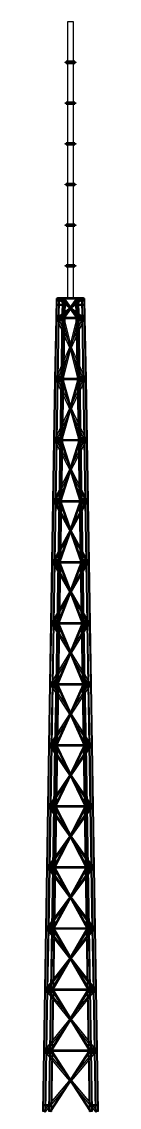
# Model space of a CAD drawing. Header units: millimetres. Extents: x -48000 to 1060615, y -2000 to 333000.
# Drawn here: x -2045 to 2045, y 252970 to 333000 of the extents above; entities that cross this region are included whole.
import ezdxf

# ---------------------------------------------------------------- set-up
doc = ezdxf.new("R2010")
doc.units = ezdxf.units.MM
doc.layers.add('D-STR-ANTN', color=7, linetype='Continuous', lineweight=25)

msp = doc.modelspace()

# ---------------------------------------------------------------- linework, layer by layer
at = {"layer": 'D-STR-ANTN'}
for points in [[(-225, 312600), (225, 312600), (225, 333000), (-225, 333000)], [(-225, 329970), (-380, 329970), (-380, 330030), (-225, 330030)], [(-225, 329970), (-380, 329970), (-380, 330030), (-225, 330030)], [(-380, 330022), (380, 330022), (380, 329978), (-380, 329978)], [(380, 329978), (-380, 329978), (-380, 330022), (380, 330022)], [(-310, 329920), (310, 329920), (310, 330080), (-310, 330080)], [(225, 330030), (380, 330030), (380, 329970), (225, 329970)], [(225, 330030), (380, 330030), (380, 329970), (225, 329970)], [(-225, 326970), (-380, 326970), (-380, 327030), (-225, 327030)], [(-225, 326970), (-380, 326970), (-380, 327030), (-225, 327030)], [(-380, 327022), (380, 327022), (380, 326978), (-380, 326978)], [(380, 326978), (-380, 326978), (-380, 327022), (380, 327022)], [(-310, 326920), (310, 326920), (310, 327080), (-310, 327080)], [(225, 327030), (380, 327030), (380, 326970), (225, 326970)], [(225, 327030), (380, 327030), (380, 326970), (225, 326970)], [(-225, 323970), (-380, 323970), (-380, 324030), (-225, 324030)], [(-225, 323970), (-380, 323970), (-380, 324030), (-225, 324030)], [(-380, 324022), (380, 324022), (380, 323978), (-380, 323978)], [(380, 323978), (-380, 323978), (-380, 324022), (380, 324022)], [(-310, 323920), (310, 323920), (310, 324080), (-310, 324080)], [(225, 324030), (380, 324030), (380, 323970), (225, 323970)], [(225, 324030), (380, 324030), (380, 323970), (225, 323970)], [(-225, 320970), (-380, 320970), (-380, 321030), (-225, 321030)], [(-225, 320970), (-380, 320970), (-380, 321030), (-225, 321030)], [(-380, 321022), (380, 321022), (380, 320978), (-380, 320978)], [(380, 320978), (-380, 320978), (-380, 321022), (380, 321022)], [(-310, 320920), (310, 320920), (310, 321080), (-310, 321080)], [(225, 321030), (380, 321030), (380, 320970), (225, 320970)], [(225, 321030), (380, 321030), (380, 320970), (225, 320970)], [(-225, 317970), (-380, 317970), (-380, 318030), (-225, 318030)], [(-225, 317970), (-380, 317970), (-380, 318030), (-225, 318030)], [(-380, 318022), (380, 318022), (380, 317978), (-380, 317978)], [(380, 317978), (-380, 317978), (-380, 318022), (380, 318022)], [(-310, 317920), (310, 317920), (310, 318080), (-310, 318080)], [(225, 318030), (380, 318030), (380, 317970), (225, 317970)], [(225, 318030), (380, 318030), (380, 317970), (225, 317970)], [(-225, 314970), (-380, 314970), (-380, 315030), (-225, 315030)], [(-225, 314970), (-380, 314970), (-380, 315030), (-225, 315030)], [(-380, 315022), (380, 315022), (380, 314978), (-380, 314978)], [(380, 314978), (-380, 314978), (-380, 315022), (380, 315022)], [(-310, 314920), (310, 314920), (310, 315080), (-310, 315080)], [(225, 315030), (380, 315030), (380, 314970), (225, 314970)], [(225, 315030), (380, 315030), (380, 314970), (225, 314970)], [(-1069.17, 311151.75), (-1044.99, 312601.75), (-835.01, 312598.25), (-859.2, 311148.25)], [(-1069.17, 311151.75), (-1044.99, 312601.75), (-835.01, 312598.25), (-859.2, 311148.25)], [(-1014.18, 311150.83), (-989.99, 312600.83), (-890.01, 312599.17), (-914.19, 311149.17)], [(-1014.18, 311150.83), (-989.99, 312600.83), (-890.01, 312599.17), (-914.19, 311149.17)], [(-994.48, 311189.78), (909.71, 312639.78), (970.29, 312560.22), (-933.9, 311110.22)], [(-994.48, 311189.78), (909.71, 312639.78), (970.29, 312560.22), (-933.9, 311110.22)], [(933.9, 311110.22), (-970.29, 312560.22), (-909.71, 312639.78), (994.48, 311189.78)], [(933.9, 311110.22), (-970.29, 312560.22), (-909.71, 312639.78), (994.48, 311189.78)], [(-508.01, 312072), (-948.01, 312072), (-948.01, 312168), (-508.01, 312168)], [(-508.01, 312072), (-948.01, 312072), (-948.01, 312168), (-508.01, 312168)], [(-502.67, 312392), (-942.67, 312392), (-942.67, 312488), (-502.67, 312488)], [(-502.67, 312392), (-942.67, 312392), (-942.67, 312488), (-502.67, 312488)], [(-940, 312660), (940, 312660), (940, 312540), (-940, 312540)], [(940, 312540), (-940, 312540), (-940, 312660), (940, 312660)], [(-619.17, 311151.58), (-594.99, 312601.58), (-405.01, 312598.42), (-429.2, 311148.42)], [(-619.17, 311151.58), (-594.99, 312601.58), (-405.01, 312598.42), (-429.2, 311148.42)], [(-564.18, 311150.67), (-539.99, 312600.67), (-460.01, 312599.33), (-484.19, 311149.33)], [(-564.18, 311150.67), (-539.99, 312600.67), (-460.01, 312599.33), (-484.19, 311149.33)], [(-556.86, 311173.08), (467.33, 312623.08), (532.67, 312576.92), (-491.52, 311126.92)], [(-556.86, 311173.08), (467.33, 312623.08), (532.67, 312576.92), (-491.52, 311126.92)], [(491.52, 311126.92), (-532.67, 312576.92), (-467.33, 312623.08), (556.86, 311173.08)], [(491.52, 311126.92), (-532.67, 312576.92), (-467.33, 312623.08), (556.86, 311173.08)], [(-500, 312650), (500, 312650), (500, 312550), (-500, 312550)], [(500, 312550), (-500, 312550), (-500, 312650), (500, 312650)], [(429.2, 311148.42), (405.01, 312598.42), (594.99, 312601.58), (619.17, 311151.58)], [(429.2, 311148.42), (405.01, 312598.42), (594.99, 312601.58), (619.17, 311151.58)], [(484.19, 311149.33), (460.01, 312599.33), (539.99, 312600.67), (564.18, 311150.67)], [(484.19, 311149.33), (460.01, 312599.33), (539.99, 312600.67), (564.18, 311150.67)], [(502.67, 312488), (942.67, 312488), (942.67, 312392), (502.67, 312392)], [(502.67, 312488), (942.67, 312488), (942.67, 312392), (502.67, 312392)], [(508.01, 312168), (948.01, 312168), (948.01, 312072), (508.01, 312072)], [(508.01, 312168), (948.01, 312168), (948.01, 312072), (508.01, 312072)], [(859.2, 311148.25), (835.01, 312598.25), (1044.99, 312601.75), (1069.17, 311151.75)], [(859.2, 311148.25), (835.01, 312598.25), (1044.99, 312601.75), (1069.17, 311151.75)], [(914.19, 311149.17), (890.01, 312599.17), (989.99, 312600.83), (1014.18, 311150.83)], [(914.19, 311149.17), (890.01, 312599.17), (989.99, 312600.83), (1014.18, 311150.83)], [(-521.52, 311262), (-961.52, 311262), (-961.52, 311358), (-521.52, 311358)], [(-521.52, 311262), (-961.52, 311262), (-961.52, 311358), (-521.52, 311358)], [(521.52, 311358), (961.52, 311358), (961.52, 311262), (521.52, 311262)], [(521.52, 311358), (961.52, 311358), (961.52, 311262), (521.52, 311262)], [(-1144.23, 306651.75), (-1069.17, 311151.75), (-859.2, 311148.25), (-934.26, 306648.25)], [(-1144.23, 306651.75), (-1069.17, 311151.75), (-859.2, 311148.25), (-934.26, 306648.25)], [(-1089.24, 306650.83), (-1014.18, 311150.83), (-914.19, 311149.17), (-989.26, 306649.17)], [(-1089.24, 306650.83), (-1014.18, 311150.83), (-914.19, 311149.17), (-989.26, 306649.17)], [(-1084.93, 306670.34), (918.51, 311170.34), (1009.86, 311129.66), (-993.57, 306629.66)], [(-1084.93, 306670.34), (918.51, 311170.34), (1009.86, 311129.66), (-993.57, 306629.66)], [(993.57, 306629.66), (-1009.86, 311129.66), (-918.51, 311170.34), (1084.93, 306670.34)], [(993.57, 306629.66), (-1009.86, 311129.66), (-918.51, 311170.34), (1084.93, 306670.34)], [(-526.86, 310942), (-966.86, 310942), (-966.86, 311038), (-526.86, 311038)], [(-526.86, 310942), (-966.86, 310942), (-966.86, 311038), (-526.86, 311038)], [(-964.19, 311210), (964.19, 311210), (964.19, 311090), (-964.19, 311090)], [(964.19, 311090), (-964.19, 311090), (-964.19, 311210), (964.19, 311210)], [(-694.24, 306651.58), (-619.17, 311151.58), (-429.2, 311148.42), (-504.26, 306648.42)], [(-694.24, 306651.58), (-619.17, 311151.58), (-429.2, 311148.42), (-504.26, 306648.42)], [(-639.24, 306650.67), (-564.18, 311150.67), (-484.19, 311149.33), (-559.25, 306649.33)], [(-639.24, 306650.67), (-564.18, 311150.67), (-484.19, 311149.33), (-559.25, 306649.33)], [(-638.06, 306659.69), (485.38, 311159.69), (563, 311140.31), (-560.44, 306640.31)], [(-638.06, 306659.69), (485.38, 311159.69), (563, 311140.31), (-560.44, 306640.31)], [(560.44, 306640.31), (-563, 311140.31), (-485.38, 311159.69), (638.06, 306659.69)], [(560.44, 306640.31), (-563, 311140.31), (-485.38, 311159.69), (638.06, 306659.69)], [(-524.19, 311200), (524.19, 311200), (524.19, 311100), (-524.19, 311100)], [(524.19, 311100), (-524.19, 311100), (-524.19, 311200), (524.19, 311200)], [(504.26, 306648.42), (429.2, 311148.42), (619.17, 311151.58), (694.24, 306651.58)], [(504.26, 306648.42), (429.2, 311148.42), (619.17, 311151.58), (694.24, 306651.58)], [(559.25, 306649.33), (484.19, 311149.33), (564.18, 311150.67), (639.24, 306650.67)], [(559.25, 306649.33), (484.19, 311149.33), (564.18, 311150.67), (639.24, 306650.67)], [(526.86, 311038), (966.86, 311038), (966.86, 310942), (526.86, 310942)], [(526.86, 311038), (966.86, 311038), (966.86, 310942), (526.86, 310942)], [(934.26, 306648.25), (859.2, 311148.25), (1069.17, 311151.75), (1144.23, 306651.75)], [(934.26, 306648.25), (859.2, 311148.25), (1069.17, 311151.75), (1144.23, 306651.75)], [(989.26, 306649.17), (914.19, 311149.17), (1014.18, 311150.83), (1089.24, 306650.83)], [(989.26, 306649.17), (914.19, 311149.17), (1014.18, 311150.83), (1089.24, 306650.83)], [(-1219.3, 302151.75), (-1144.23, 306651.75), (-934.26, 306648.25), (-1009.33, 302148.25)], [(-1219.3, 302151.75), (-1144.23, 306651.75), (-934.26, 306648.25), (-1009.33, 302148.25)], [(-1164.3, 302150.83), (-1089.24, 306650.83), (-989.26, 306649.17), (-1064.32, 302149.17)], [(-1164.3, 302150.83), (-1089.24, 306650.83), (-989.26, 306649.17), (-1064.32, 302149.17)], [(-1159.41, 302171.58), (994.15, 306671.58), (1084.35, 306628.42), (-1069.21, 302128.42)], [(-1159.41, 302171.58), (994.15, 306671.58), (1084.35, 306628.42), (-1069.21, 302128.42)], [(1069.21, 302128.42), (-1084.35, 306628.42), (-994.15, 306671.58), (1159.41, 302171.58)], [(1069.21, 302128.42), (-1084.35, 306628.42), (-994.15, 306671.58), (1159.41, 302171.58)], [(-601.92, 306442), (-1041.92, 306442), (-1041.92, 306538), (-601.92, 306538)], [(-601.92, 306442), (-1041.92, 306442), (-1041.92, 306538), (-601.92, 306538)], [(-1039.25, 306710), (1039.25, 306710), (1039.25, 306590), (-1039.25, 306590)], [(1039.25, 306590), (-1039.25, 306590), (-1039.25, 306710), (1039.25, 306710)], [(-596.58, 306762), (-1036.58, 306762), (-1036.58, 306858), (-596.58, 306858)], [(-596.58, 306762), (-1036.58, 306762), (-1036.58, 306858), (-596.58, 306858)], [(-769.3, 302151.58), (-694.24, 306651.58), (-504.26, 306648.42), (-579.33, 302148.42)], [(-769.3, 302151.58), (-694.24, 306651.58), (-504.26, 306648.42), (-579.33, 302148.42)], [(-714.31, 302150.67), (-639.24, 306650.67), (-559.25, 306649.33), (-634.32, 302149.33)], [(-714.31, 302150.67), (-639.24, 306650.67), (-559.25, 306649.33), (-634.32, 302149.33)], [(-712.8, 302160.89), (560.76, 306660.89), (637.74, 306639.11), (-635.82, 302139.11)], [(-712.8, 302160.89), (560.76, 306660.89), (637.74, 306639.11), (-635.82, 302139.11)], [(635.82, 302139.11), (-637.74, 306639.11), (-560.76, 306660.89), (712.8, 302160.89)], [(635.82, 302139.11), (-637.74, 306639.11), (-560.76, 306660.89), (712.8, 302160.89)], [(-599.25, 306700), (599.25, 306700), (599.25, 306600), (-599.25, 306600)], [(599.25, 306600), (-599.25, 306600), (-599.25, 306700), (599.25, 306700)], [(579.33, 302148.42), (504.26, 306648.42), (694.24, 306651.58), (769.3, 302151.58)], [(579.33, 302148.42), (504.26, 306648.42), (694.24, 306651.58), (769.3, 302151.58)], [(634.32, 302149.33), (559.25, 306649.33), (639.24, 306650.67), (714.31, 302150.67)], [(634.32, 302149.33), (559.25, 306649.33), (639.24, 306650.67), (714.31, 302150.67)], [(596.58, 306858), (1036.58, 306858), (1036.58, 306762), (596.58, 306762)], [(596.58, 306858), (1036.58, 306858), (1036.58, 306762), (596.58, 306762)], [(601.92, 306538), (1041.92, 306538), (1041.92, 306442), (601.92, 306442)], [(601.92, 306538), (1041.92, 306538), (1041.92, 306442), (601.92, 306442)], [(1009.33, 302148.25), (934.26, 306648.25), (1144.23, 306651.75), (1219.3, 302151.75)], [(1009.33, 302148.25), (934.26, 306648.25), (1144.23, 306651.75), (1219.3, 302151.75)], [(1064.32, 302149.17), (989.26, 306649.17), (1089.24, 306650.83), (1164.3, 302150.83)], [(1064.32, 302149.17), (989.26, 306649.17), (1089.24, 306650.83), (1164.3, 302150.83)], [(-1294.36, 297651.75), (-1219.3, 302151.75), (-1009.33, 302148.25), (-1084.39, 297648.25)], [(-1294.36, 297651.75), (-1219.3, 302151.75), (-1009.33, 302148.25), (-1084.39, 297648.25)], [(-1239.37, 297650.83), (-1164.3, 302150.83), (-1064.32, 302149.17), (-1139.38, 297649.17)], [(-1239.37, 297650.83), (-1164.3, 302150.83), (-1064.32, 302149.17), (-1139.38, 297649.17)], [(-1233.88, 297672.78), (1069.8, 302172.78), (1158.82, 302127.22), (-1144.87, 297627.22)], [(-1233.88, 297672.78), (1069.8, 302172.78), (1158.82, 302127.22), (-1144.87, 297627.22)], [(1144.87, 297627.22), (-1158.82, 302127.22), (-1069.8, 302172.78), (1233.88, 297672.78)], [(1144.87, 297627.22), (-1158.82, 302127.22), (-1069.8, 302172.78), (1233.88, 297672.78)], [(-676.98, 301942), (-1116.98, 301942), (-1116.98, 302038), (-676.98, 302038)], [(-676.98, 301942), (-1116.98, 301942), (-1116.98, 302038), (-676.98, 302038)], [(-1114.31, 302210), (1114.31, 302210), (1114.31, 302090), (-1114.31, 302090)], [(1114.31, 302090), (-1114.31, 302090), (-1114.31, 302210), (1114.31, 302210)], [(-671.64, 302262), (-1111.64, 302262), (-1111.64, 302358), (-671.64, 302358)], [(-671.64, 302262), (-1111.64, 302262), (-1111.64, 302358), (-671.64, 302358)], [(-844.36, 297651.58), (-769.3, 302151.58), (-579.33, 302148.42), (-654.39, 297648.42)], [(-844.36, 297651.58), (-769.3, 302151.58), (-579.33, 302148.42), (-654.39, 297648.42)], [(-789.37, 297650.67), (-714.31, 302150.67), (-634.32, 302149.33), (-709.38, 297649.33)], [(-789.37, 297650.67), (-714.31, 302150.67), (-634.32, 302149.33), (-709.38, 297649.33)], [(-787.51, 297662.07), (636.18, 302162.07), (712.45, 302137.93), (-711.24, 297637.93)], [(-787.51, 297662.07), (636.18, 302162.07), (712.45, 302137.93), (-711.24, 297637.93)], [(711.24, 297637.93), (-712.45, 302137.93), (-636.18, 302162.07), (787.51, 297662.07)], [(711.24, 297637.93), (-712.45, 302137.93), (-636.18, 302162.07), (787.51, 297662.07)], [(-674.31, 302200), (674.31, 302200), (674.31, 302100), (-674.31, 302100)], [(674.31, 302100), (-674.31, 302100), (-674.31, 302200), (674.31, 302200)], [(654.39, 297648.42), (579.33, 302148.42), (769.3, 302151.58), (844.36, 297651.58)], [(654.39, 297648.42), (579.33, 302148.42), (769.3, 302151.58), (844.36, 297651.58)], [(709.38, 297649.33), (634.32, 302149.33), (714.31, 302150.67), (789.37, 297650.67)], [(709.38, 297649.33), (634.32, 302149.33), (714.31, 302150.67), (789.37, 297650.67)], [(671.64, 302358), (1111.64, 302358), (1111.64, 302262), (671.64, 302262)], [(671.64, 302358), (1111.64, 302358), (1111.64, 302262), (671.64, 302262)], [(676.98, 302038), (1116.98, 302038), (1116.98, 301942), (676.98, 301942)], [(676.98, 302038), (1116.98, 302038), (1116.98, 301942), (676.98, 301942)], [(1084.39, 297648.25), (1009.33, 302148.25), (1219.3, 302151.75), (1294.36, 297651.75)], [(1084.39, 297648.25), (1009.33, 302148.25), (1219.3, 302151.75), (1294.36, 297651.75)], [(1139.38, 297649.17), (1064.32, 302149.17), (1164.3, 302150.83), (1239.37, 297650.83)], [(1139.38, 297649.17), (1064.32, 302149.17), (1164.3, 302150.83), (1239.37, 297650.83)], [(-746.71, 297762), (-1186.71, 297762), (-1186.71, 297858), (-746.71, 297858)], [(-746.71, 297762), (-1186.71, 297762), (-1186.71, 297858), (-746.71, 297858)], [(746.71, 297858), (1186.71, 297858), (1186.71, 297762), (746.71, 297762)], [(746.71, 297858), (1186.71, 297858), (1186.71, 297762), (746.71, 297762)], [(-1369.42, 293151.75), (-1294.36, 297651.75), (-1084.39, 297648.25), (-1159.45, 293148.25)], [(-1369.42, 293151.75), (-1294.36, 297651.75), (-1084.39, 297648.25), (-1159.45, 293148.25)], [(-1314.43, 293150.83), (-1239.37, 297650.83), (-1139.38, 297649.17), (-1214.44, 293149.17)], [(-1314.43, 293150.83), (-1239.37, 297650.83), (-1139.38, 297649.17), (-1214.44, 293149.17)], [(-1308.33, 293173.94), (1145.48, 297673.94), (1233.27, 297626.06), (-1220.54, 293126.06)], [(-1308.33, 293173.94), (1145.48, 297673.94), (1233.27, 297626.06), (-1220.54, 293126.06)], [(1220.54, 293126.06), (-1233.27, 297626.06), (-1145.48, 297673.94), (1308.33, 293173.94)], [(1220.54, 293126.06), (-1233.27, 297626.06), (-1145.48, 297673.94), (1308.33, 293173.94)], [(-752.04, 297442), (-1192.04, 297442), (-1192.04, 297538), (-752.04, 297538)], [(-752.04, 297442), (-1192.04, 297442), (-1192.04, 297538), (-752.04, 297538)], [(-1189.37, 297710), (1189.37, 297710), (1189.37, 297590), (-1189.37, 297590)], [(1189.37, 297590), (-1189.37, 297590), (-1189.37, 297710), (1189.37, 297710)], [(-919.42, 293151.58), (-844.36, 297651.58), (-654.39, 297648.42), (-729.45, 293148.42)], [(-919.42, 293151.58), (-844.36, 297651.58), (-654.39, 297648.42), (-729.45, 293148.42)], [(-864.43, 293150.67), (-789.37, 297650.67), (-709.38, 297649.33), (-784.44, 293149.33)], [(-864.43, 293150.67), (-789.37, 297650.67), (-709.38, 297649.33), (-784.44, 293149.33)], [(-862.19, 293163.21), (711.62, 297663.21), (787.13, 297636.79), (-786.68, 293136.79)], [(-862.19, 293163.21), (711.62, 297663.21), (787.13, 297636.79), (-786.68, 293136.79)], [(786.68, 293136.79), (-787.13, 297636.79), (-711.62, 297663.21), (862.19, 293163.21)], [(786.68, 293136.79), (-787.13, 297636.79), (-711.62, 297663.21), (862.19, 293163.21)], [(-749.37, 297700), (749.37, 297700), (749.37, 297600), (-749.37, 297600)], [(749.37, 297600), (-749.37, 297600), (-749.37, 297700), (749.37, 297700)], [(729.45, 293148.42), (654.39, 297648.42), (844.36, 297651.58), (919.42, 293151.58)], [(729.45, 293148.42), (654.39, 297648.42), (844.36, 297651.58), (919.42, 293151.58)], [(784.44, 293149.33), (709.38, 297649.33), (789.37, 297650.67), (864.43, 293150.67)], [(784.44, 293149.33), (709.38, 297649.33), (789.37, 297650.67), (864.43, 293150.67)], [(752.04, 297538), (1192.04, 297538), (1192.04, 297442), (752.04, 297442)], [(752.04, 297538), (1192.04, 297538), (1192.04, 297442), (752.04, 297442)], [(1159.45, 293148.25), (1084.39, 297648.25), (1294.36, 297651.75), (1369.42, 293151.75)], [(1159.45, 293148.25), (1084.39, 297648.25), (1294.36, 297651.75), (1369.42, 293151.75)], [(1214.44, 293149.17), (1139.38, 297649.17), (1239.37, 297650.83), (1314.43, 293150.83)], [(1214.44, 293149.17), (1139.38, 297649.17), (1239.37, 297650.83), (1314.43, 293150.83)], [(-1444.48, 288651.75), (-1369.42, 293151.75), (-1159.45, 293148.25), (-1234.51, 288648.25)], [(-1444.48, 288651.75), (-1369.42, 293151.75), (-1159.45, 293148.25), (-1234.51, 288648.25)], [(-1389.49, 288650.83), (-1314.43, 293150.83), (-1214.44, 293149.17), (-1289.51, 288649.17)], [(-1389.49, 288650.83), (-1314.43, 293150.83), (-1214.44, 293149.17), (-1289.51, 288649.17)], [(-1382.78, 288675.04), (1221.16, 293175.04), (1307.71, 293124.96), (-1296.22, 288624.96)], [(-1382.78, 288675.04), (1221.16, 293175.04), (1307.71, 293124.96), (-1296.22, 288624.96)], [(1296.22, 288624.96), (-1307.71, 293124.96), (-1221.16, 293175.04), (1382.78, 288675.04)], [(1296.22, 288624.96), (-1307.71, 293124.96), (-1221.16, 293175.04), (1382.78, 288675.04)], [(-827.11, 292942), (-1267.11, 292942), (-1267.11, 293038), (-827.11, 293038)], [(-827.11, 292942), (-1267.11, 292942), (-1267.11, 293038), (-827.11, 293038)], [(-1264.44, 293210), (1264.44, 293210), (1264.44, 293090), (-1264.44, 293090)], [(1264.44, 293090), (-1264.44, 293090), (-1264.44, 293210), (1264.44, 293210)], [(-821.77, 293262), (-1261.77, 293262), (-1261.77, 293358), (-821.77, 293358)], [(-821.77, 293262), (-1261.77, 293262), (-1261.77, 293358), (-821.77, 293358)], [(-994.49, 288651.58), (-919.42, 293151.58), (-729.45, 293148.42), (-804.51, 288648.42)], [(-994.49, 288651.58), (-919.42, 293151.58), (-729.45, 293148.42), (-804.51, 288648.42)], [(-939.49, 288650.67), (-864.43, 293150.67), (-784.44, 293149.33), (-859.51, 288649.33)], [(-939.49, 288650.67), (-864.43, 293150.67), (-784.44, 293149.33), (-859.51, 288649.33)], [(-936.85, 288664.31), (787.08, 293164.31), (861.79, 293135.69), (-862.15, 288635.69)], [(-936.85, 288664.31), (787.08, 293164.31), (861.79, 293135.69), (-862.15, 288635.69)], [(862.15, 288635.69), (-861.79, 293135.69), (-787.08, 293164.31), (936.85, 288664.31)], [(862.15, 288635.69), (-861.79, 293135.69), (-787.08, 293164.31), (936.85, 288664.31)], [(-824.44, 293200), (824.44, 293200), (824.44, 293100), (-824.44, 293100)], [(824.44, 293100), (-824.44, 293100), (-824.44, 293200), (824.44, 293200)], [(804.51, 288648.42), (729.45, 293148.42), (919.42, 293151.58), (994.49, 288651.58)], [(804.51, 288648.42), (729.45, 293148.42), (919.42, 293151.58), (994.49, 288651.58)], [(859.51, 288649.33), (784.44, 293149.33), (864.43, 293150.67), (939.49, 288650.67)], [(859.51, 288649.33), (784.44, 293149.33), (864.43, 293150.67), (939.49, 288650.67)], [(821.77, 293358), (1261.77, 293358), (1261.77, 293262), (821.77, 293262)], [(821.77, 293358), (1261.77, 293358), (1261.77, 293262), (821.77, 293262)], [(827.11, 293038), (1267.11, 293038), (1267.11, 292942), (827.11, 292942)], [(827.11, 293038), (1267.11, 293038), (1267.11, 292942), (827.11, 292942)], [(1234.51, 288648.25), (1159.45, 293148.25), (1369.42, 293151.75), (1444.48, 288651.75)], [(1234.51, 288648.25), (1159.45, 293148.25), (1369.42, 293151.75), (1444.48, 288651.75)], [(1289.51, 288649.17), (1214.44, 293149.17), (1314.43, 293150.83), (1389.49, 288650.83)], [(1289.51, 288649.17), (1214.44, 293149.17), (1314.43, 293150.83), (1389.49, 288650.83)], [(-1519.55, 284151.75), (-1444.48, 288651.75), (-1234.51, 288648.25), (-1309.58, 284148.25)], [(-1519.55, 284151.75), (-1444.48, 288651.75), (-1234.51, 288648.25), (-1309.58, 284148.25)], [(-1464.56, 284150.83), (-1389.49, 288650.83), (-1289.51, 288649.17), (-1364.57, 284149.17)], [(-1464.56, 284150.83), (-1389.49, 288650.83), (-1289.51, 288649.17), (-1364.57, 284149.17)], [(-1457.21, 284176.1), (1296.85, 288676.1), (1382.15, 288623.9), (-1371.92, 284123.9)], [(-1457.21, 284176.1), (1296.85, 288676.1), (1382.15, 288623.9), (-1371.92, 284123.9)], [(1371.92, 284123.9), (-1382.15, 288623.9), (-1296.85, 288676.1), (1457.21, 284176.1)], [(1371.92, 284123.9), (-1382.15, 288623.9), (-1296.85, 288676.1), (1457.21, 284176.1)], [(-902.17, 288442), (-1342.17, 288442), (-1342.17, 288538), (-902.17, 288538)], [(-902.17, 288442), (-1342.17, 288442), (-1342.17, 288538), (-902.17, 288538)], [(-1339.5, 288710), (1339.5, 288710), (1339.5, 288590), (-1339.5, 288590)], [(1339.5, 288590), (-1339.5, 288590), (-1339.5, 288710), (1339.5, 288710)], [(-896.83, 288762), (-1336.83, 288762), (-1336.83, 288858), (-896.83, 288858)], [(-896.83, 288762), (-1336.83, 288762), (-1336.83, 288858), (-896.83, 288858)], [(-1069.55, 284151.58), (-994.49, 288651.58), (-804.51, 288648.42), (-879.58, 284148.42)], [(-1069.55, 284151.58), (-994.49, 288651.58), (-804.51, 288648.42), (-879.58, 284148.42)], [(-1014.56, 284150.67), (-939.49, 288650.67), (-859.51, 288649.33), (-934.57, 284149.33)], [(-1014.56, 284150.67), (-939.49, 288650.67), (-859.51, 288649.33), (-934.57, 284149.33)], [(-1011.49, 284165.38), (862.57, 288665.38), (936.43, 288634.62), (-937.64, 284134.62)], [(-1011.49, 284165.38), (862.57, 288665.38), (936.43, 288634.62), (-937.64, 284134.62)], [(937.64, 284134.62), (-936.43, 288634.62), (-862.57, 288665.38), (1011.49, 284165.38)], [(937.64, 284134.62), (-936.43, 288634.62), (-862.57, 288665.38), (1011.49, 284165.38)], [(-899.5, 288700), (899.5, 288700), (899.5, 288600), (-899.5, 288600)], [(899.5, 288600), (-899.5, 288600), (-899.5, 288700), (899.5, 288700)], [(879.58, 284148.42), (804.51, 288648.42), (994.49, 288651.58), (1069.55, 284151.58)], [(879.58, 284148.42), (804.51, 288648.42), (994.49, 288651.58), (1069.55, 284151.58)], [(934.57, 284149.33), (859.51, 288649.33), (939.49, 288650.67), (1014.56, 284150.67)], [(934.57, 284149.33), (859.51, 288649.33), (939.49, 288650.67), (1014.56, 284150.67)], [(896.83, 288858), (1336.83, 288858), (1336.83, 288762), (896.83, 288762)], [(896.83, 288858), (1336.83, 288858), (1336.83, 288762), (896.83, 288762)], [(902.17, 288538), (1342.17, 288538), (1342.17, 288442), (902.17, 288442)], [(902.17, 288538), (1342.17, 288538), (1342.17, 288442), (902.17, 288442)], [(1309.58, 284148.25), (1234.51, 288648.25), (1444.48, 288651.75), (1519.55, 284151.75)], [(1309.58, 284148.25), (1234.51, 288648.25), (1444.48, 288651.75), (1519.55, 284151.75)], [(1364.57, 284149.17), (1289.51, 288649.17), (1389.49, 288650.83), (1464.56, 284150.83)], [(1364.57, 284149.17), (1289.51, 288649.17), (1389.49, 288650.83), (1464.56, 284150.83)], [(-1594.61, 279651.75), (-1519.55, 284151.75), (-1309.58, 284148.25), (-1384.64, 279648.25)], [(-1594.61, 279651.75), (-1519.55, 284151.75), (-1309.58, 284148.25), (-1384.64, 279648.25)], [(-1539.62, 279650.83), (-1464.56, 284150.83), (-1364.57, 284149.17), (-1439.63, 279649.17)], [(-1539.62, 279650.83), (-1464.56, 284150.83), (-1364.57, 284149.17), (-1439.63, 279649.17)], [(-1531.64, 279677.11), (1372.55, 284177.11), (1456.57, 284122.89), (-1447.61, 279622.89)], [(-1531.64, 279677.11), (1372.55, 284177.11), (1456.57, 284122.89), (-1447.61, 279622.89)], [(1447.61, 279622.89), (-1456.57, 284122.89), (-1372.55, 284177.11), (1531.64, 279677.11)], [(1447.61, 279622.89), (-1456.57, 284122.89), (-1372.55, 284177.11), (1531.64, 279677.11)], [(-1414.56, 284210), (1414.56, 284210), (1414.56, 284090), (-1414.56, 284090)], [(1414.56, 284090), (-1414.56, 284090), (-1414.56, 284210), (1414.56, 284210)], [(-971.89, 284262), (-1411.89, 284262), (-1411.89, 284358), (-971.89, 284358)], [(-971.89, 284262), (-1411.89, 284262), (-1411.89, 284358), (-971.89, 284358)], [(-1144.61, 279651.58), (-1069.55, 284151.58), (-879.58, 284148.42), (-954.64, 279648.42)], [(-1144.61, 279651.58), (-1069.55, 284151.58), (-879.58, 284148.42), (-954.64, 279648.42)], [(-1089.62, 279650.67), (-1014.56, 284150.67), (-934.57, 284149.33), (-1009.63, 279649.33)], [(-1089.62, 279650.67), (-1014.56, 284150.67), (-934.57, 284149.33), (-1009.63, 279649.33)], [(-1086.1, 279666.41), (938.08, 284166.41), (1011.04, 284133.59), (-1013.15, 279633.59)], [(-1086.1, 279666.41), (938.08, 284166.41), (1011.04, 284133.59), (-1013.15, 279633.59)], [(1013.15, 279633.59), (-1011.04, 284133.59), (-938.08, 284166.41), (1086.1, 279666.41)], [(1013.15, 279633.59), (-1011.04, 284133.59), (-938.08, 284166.41), (1086.1, 279666.41)], [(-974.56, 284200), (974.56, 284200), (974.56, 284100), (-974.56, 284100)], [(974.56, 284100), (-974.56, 284100), (-974.56, 284200), (974.56, 284200)], [(954.64, 279648.42), (879.58, 284148.42), (1069.55, 284151.58), (1144.61, 279651.58)], [(954.64, 279648.42), (879.58, 284148.42), (1069.55, 284151.58), (1144.61, 279651.58)], [(1009.63, 279649.33), (934.57, 284149.33), (1014.56, 284150.67), (1089.62, 279650.67)], [(1009.63, 279649.33), (934.57, 284149.33), (1014.56, 284150.67), (1089.62, 279650.67)], [(971.89, 284358), (1411.89, 284358), (1411.89, 284262), (971.89, 284262)], [(971.89, 284358), (1411.89, 284358), (1411.89, 284262), (971.89, 284262)], [(1384.64, 279648.25), (1309.58, 284148.25), (1519.55, 284151.75), (1594.61, 279651.75)], [(1384.64, 279648.25), (1309.58, 284148.25), (1519.55, 284151.75), (1594.61, 279651.75)], [(1439.63, 279649.17), (1364.57, 284149.17), (1464.56, 284150.83), (1539.62, 279650.83)], [(1439.63, 279649.17), (1364.57, 284149.17), (1464.56, 284150.83), (1539.62, 279650.83)], [(-977.23, 283942), (-1417.23, 283942), (-1417.23, 284038), (-977.23, 284038)], [(-977.23, 283942), (-1417.23, 283942), (-1417.23, 284038), (-977.23, 284038)], [(977.23, 284038), (1417.23, 284038), (1417.23, 283942), (977.23, 283942)], [(977.23, 284038), (1417.23, 284038), (1417.23, 283942), (977.23, 283942)], [(-1669.67, 275151.75), (-1594.61, 279651.75), (-1384.64, 279648.25), (-1459.7, 275148.25)], [(-1669.67, 275151.75), (-1594.61, 279651.75), (-1384.64, 279648.25), (-1459.7, 275148.25)], [(-1614.68, 275150.83), (-1539.62, 279650.83), (-1439.63, 279649.17), (-1514.69, 275149.17)], [(-1614.68, 275150.83), (-1539.62, 279650.83), (-1439.63, 279649.17), (-1514.69, 275149.17)], [(-1606.06, 275178.08), (1448.25, 279678.08), (1531, 279621.92), (-1523.32, 275121.92)], [(-1606.06, 275178.08), (1448.25, 279678.08), (1531, 279621.92), (-1523.32, 275121.92)], [(1523.32, 275121.92), (-1531, 279621.92), (-1448.25, 279678.08), (1606.06, 275178.08)], [(1523.32, 275121.92), (-1531, 279621.92), (-1448.25, 279678.08), (1606.06, 275178.08)], [(-1052.29, 279442), (-1492.29, 279442), (-1492.29, 279538), (-1052.29, 279538)], [(-1052.29, 279442), (-1492.29, 279442), (-1492.29, 279538), (-1052.29, 279538)], [(-1489.62, 279710), (1489.62, 279710), (1489.62, 279590), (-1489.62, 279590)], [(1489.62, 279590), (-1489.62, 279590), (-1489.62, 279710), (1489.62, 279710)], [(-1046.96, 279762), (-1486.96, 279762), (-1486.96, 279858), (-1046.96, 279858)], [(-1046.96, 279762), (-1486.96, 279762), (-1486.96, 279858), (-1046.96, 279858)], [(-1219.67, 275151.58), (-1144.61, 279651.58), (-954.64, 279648.42), (-1029.7, 275148.42)], [(-1219.67, 275151.58), (-1144.61, 279651.58), (-954.64, 279648.42), (-1029.7, 275148.42)], [(-1164.68, 275150.67), (-1089.62, 279650.67), (-1009.63, 279649.33), (-1084.69, 275149.33)], [(-1164.68, 275150.67), (-1089.62, 279650.67), (-1009.63, 279649.33), (-1084.69, 275149.33)], [(-1160.7, 275167.4), (1013.61, 279667.4), (1085.64, 279632.6), (-1088.67, 275132.6)], [(-1160.7, 275167.4), (1013.61, 279667.4), (1085.64, 279632.6), (-1088.67, 275132.6)], [(1088.67, 275132.6), (-1085.64, 279632.6), (-1013.61, 279667.4), (1160.7, 275167.4)], [(1088.67, 275132.6), (-1085.64, 279632.6), (-1013.61, 279667.4), (1160.7, 275167.4)], [(-1049.62, 279700), (1049.62, 279700), (1049.62, 279600), (-1049.62, 279600)], [(1049.62, 279600), (-1049.62, 279600), (-1049.62, 279700), (1049.62, 279700)], [(1029.7, 275148.42), (954.64, 279648.42), (1144.61, 279651.58), (1219.67, 275151.58)], [(1029.7, 275148.42), (954.64, 279648.42), (1144.61, 279651.58), (1219.67, 275151.58)], [(1084.69, 275149.33), (1009.63, 279649.33), (1089.62, 279650.67), (1164.68, 275150.67)], [(1084.69, 275149.33), (1009.63, 279649.33), (1089.62, 279650.67), (1164.68, 275150.67)], [(1046.96, 279858), (1486.96, 279858), (1486.96, 279762), (1046.96, 279762)], [(1046.96, 279858), (1486.96, 279858), (1486.96, 279762), (1046.96, 279762)], [(1052.29, 279538), (1492.29, 279538), (1492.29, 279442), (1052.29, 279442)], [(1052.29, 279538), (1492.29, 279538), (1492.29, 279442), (1052.29, 279442)], [(1459.7, 275148.25), (1384.64, 279648.25), (1594.61, 279651.75), (1669.67, 275151.75)], [(1459.7, 275148.25), (1384.64, 279648.25), (1594.61, 279651.75), (1669.67, 275151.75)], [(1514.69, 275149.17), (1439.63, 279649.17), (1539.62, 279650.83), (1614.68, 275150.83)], [(1514.69, 275149.17), (1439.63, 279649.17), (1539.62, 279650.83), (1614.68, 275150.83)], [(-1122.02, 275262), (-1562.02, 275262), (-1562.02, 275358), (-1122.02, 275358)], [(-1122.02, 275262), (-1562.02, 275262), (-1562.02, 275358), (-1122.02, 275358)], [(1122.02, 275358), (1562.02, 275358), (1562.02, 275262), (1122.02, 275262)], [(1122.02, 275358), (1562.02, 275358), (1562.02, 275262), (1122.02, 275262)], [(-1744.74, 270651.75), (-1669.67, 275151.75), (-1459.7, 275148.25), (-1534.76, 270648.25)], [(-1744.74, 270651.75), (-1669.67, 275151.75), (-1459.7, 275148.25), (-1534.76, 270648.25)], [(-1689.74, 270650.83), (-1614.68, 275150.83), (-1514.69, 275149.17), (-1589.76, 270649.17)], [(-1689.74, 270650.83), (-1614.68, 275150.83), (-1514.69, 275149.17), (-1589.76, 270649.17)], [(-1680.48, 270679), (1523.96, 275179), (1605.42, 275121), (-1599.02, 270621)], [(-1680.48, 270679), (1523.96, 275179), (1605.42, 275121), (-1599.02, 270621)], [(1599.02, 270621), (-1605.42, 275121), (-1523.96, 275179), (1680.48, 270679)], [(1599.02, 270621), (-1605.42, 275121), (-1523.96, 275179), (1680.48, 270679)], [(-1127.36, 274942), (-1567.36, 274942), (-1567.36, 275038), (-1127.36, 275038)], [(-1127.36, 274942), (-1567.36, 274942), (-1567.36, 275038), (-1127.36, 275038)], [(-1564.69, 275210), (1564.69, 275210), (1564.69, 275090), (-1564.69, 275090)], [(1564.69, 275090), (-1564.69, 275090), (-1564.69, 275210), (1564.69, 275210)], [(-1294.74, 270651.58), (-1219.67, 275151.58), (-1029.7, 275148.42), (-1104.76, 270648.42)], [(-1294.74, 270651.58), (-1219.67, 275151.58), (-1029.7, 275148.42), (-1104.76, 270648.42)], [(-1239.74, 270650.67), (-1164.68, 275150.67), (-1084.69, 275149.33), (-1159.76, 270649.33)], [(-1239.74, 270650.67), (-1164.68, 275150.67), (-1084.69, 275149.33), (-1159.76, 270649.33)], [(-1235.29, 270668.36), (1089.15, 275168.36), (1160.23, 275131.64), (-1164.21, 270631.64)], [(-1235.29, 270668.36), (1089.15, 275168.36), (1160.23, 275131.64), (-1164.21, 270631.64)], [(1164.21, 270631.64), (-1160.23, 275131.64), (-1089.15, 275168.36), (1235.29, 270668.36)], [(1164.21, 270631.64), (-1160.23, 275131.64), (-1089.15, 275168.36), (1235.29, 270668.36)], [(-1124.69, 275200), (1124.69, 275200), (1124.69, 275100), (-1124.69, 275100)], [(1124.69, 275100), (-1124.69, 275100), (-1124.69, 275200), (1124.69, 275200)], [(1104.76, 270648.42), (1029.7, 275148.42), (1219.67, 275151.58), (1294.74, 270651.58)], [(1104.76, 270648.42), (1029.7, 275148.42), (1219.67, 275151.58), (1294.74, 270651.58)], [(1159.76, 270649.33), (1084.69, 275149.33), (1164.68, 275150.67), (1239.74, 270650.67)], [(1159.76, 270649.33), (1084.69, 275149.33), (1164.68, 275150.67), (1239.74, 270650.67)], [(1127.36, 275038), (1567.36, 275038), (1567.36, 274942), (1127.36, 274942)], [(1127.36, 275038), (1567.36, 275038), (1567.36, 274942), (1127.36, 274942)], [(1534.76, 270648.25), (1459.7, 275148.25), (1669.67, 275151.75), (1744.74, 270651.75)], [(1534.76, 270648.25), (1459.7, 275148.25), (1669.67, 275151.75), (1744.74, 270651.75)], [(1589.76, 270649.17), (1514.69, 275149.17), (1614.68, 275150.83), (1689.74, 270650.83)], [(1589.76, 270649.17), (1514.69, 275149.17), (1614.68, 275150.83), (1689.74, 270650.83)], [(-1819.8, 266151.75), (-1744.74, 270651.75), (-1534.76, 270648.25), (-1609.83, 266148.25)], [(-1819.8, 266151.75), (-1744.74, 270651.75), (-1534.76, 270648.25), (-1609.83, 266148.25)], [(-1764.81, 266150.83), (-1689.74, 270650.83), (-1589.76, 270649.17), (-1664.82, 266149.17)], [(-1764.81, 266150.83), (-1689.74, 270650.83), (-1589.76, 270649.17), (-1664.82, 266149.17)], [(-1754.9, 266179.88), (1599.66, 270679.88), (1679.84, 270620.12), (-1674.73, 266120.12)], [(-1754.9, 266179.88), (1599.66, 270679.88), (1679.84, 270620.12), (-1674.73, 266120.12)], [(1674.73, 266120.12), (-1679.84, 270620.12), (-1599.66, 270679.88), (1754.9, 266179.88)], [(1674.73, 266120.12), (-1679.84, 270620.12), (-1599.66, 270679.88), (1754.9, 266179.88)], [(-1202.42, 270442), (-1642.42, 270442), (-1642.42, 270538), (-1202.42, 270538)], [(-1202.42, 270442), (-1642.42, 270442), (-1642.42, 270538), (-1202.42, 270538)], [(-1639.75, 270710), (1639.75, 270710), (1639.75, 270590), (-1639.75, 270590)], [(1639.75, 270590), (-1639.75, 270590), (-1639.75, 270710), (1639.75, 270710)], [(-1197.08, 270762), (-1637.08, 270762), (-1637.08, 270858), (-1197.08, 270858)], [(-1197.08, 270762), (-1637.08, 270762), (-1637.08, 270858), (-1197.08, 270858)], [(-1369.8, 266151.58), (-1294.74, 270651.58), (-1104.76, 270648.42), (-1179.83, 266148.42)], [(-1369.8, 266151.58), (-1294.74, 270651.58), (-1104.76, 270648.42), (-1179.83, 266148.42)], [(-1314.81, 266150.67), (-1239.74, 270650.67), (-1159.76, 270649.33), (-1234.82, 266149.33)], [(-1314.81, 266150.67), (-1239.74, 270650.67), (-1159.76, 270649.33), (-1234.82, 266149.33)], [(-1309.86, 266169.27), (1164.7, 270669.27), (1234.8, 270630.73), (-1239.76, 266130.73)], [(-1309.86, 266169.27), (1164.7, 270669.27), (1234.8, 270630.73), (-1239.76, 266130.73)], [(1239.76, 266130.73), (-1234.8, 270630.73), (-1164.7, 270669.27), (1309.86, 266169.27)], [(1239.76, 266130.73), (-1234.8, 270630.73), (-1164.7, 270669.27), (1309.86, 266169.27)], [(-1199.75, 270700), (1199.75, 270700), (1199.75, 270600), (-1199.75, 270600)], [(1199.75, 270600), (-1199.75, 270600), (-1199.75, 270700), (1199.75, 270700)], [(1179.83, 266148.42), (1104.76, 270648.42), (1294.74, 270651.58), (1369.8, 266151.58)], [(1179.83, 266148.42), (1104.76, 270648.42), (1294.74, 270651.58), (1369.8, 266151.58)], [(1234.82, 266149.33), (1159.76, 270649.33), (1239.74, 270650.67), (1314.81, 266150.67)], [(1234.82, 266149.33), (1159.76, 270649.33), (1239.74, 270650.67), (1314.81, 266150.67)], [(1197.08, 270858), (1637.08, 270858), (1637.08, 270762), (1197.08, 270762)], [(1197.08, 270858), (1637.08, 270858), (1637.08, 270762), (1197.08, 270762)], [(1202.42, 270538), (1642.42, 270538), (1642.42, 270442), (1202.42, 270442)], [(1202.42, 270538), (1642.42, 270538), (1642.42, 270442), (1202.42, 270442)], [(1609.83, 266148.25), (1534.76, 270648.25), (1744.74, 270651.75), (1819.8, 266151.75)], [(1609.83, 266148.25), (1534.76, 270648.25), (1744.74, 270651.75), (1819.8, 266151.75)], [(1664.82, 266149.17), (1589.76, 270649.17), (1689.74, 270650.83), (1764.81, 266150.83)], [(1664.82, 266149.17), (1589.76, 270649.17), (1689.74, 270650.83), (1764.81, 266150.83)], [(-1894.86, 261651.75), (-1819.8, 266151.75), (-1609.83, 266148.25), (-1684.89, 261648.25)], [(-1894.86, 261651.75), (-1819.8, 266151.75), (-1609.83, 266148.25), (-1684.89, 261648.25)], [(-1839.87, 261650.83), (-1764.81, 266150.83), (-1664.82, 266149.17), (-1739.88, 261649.17)], [(-1839.87, 261650.83), (-1764.81, 266150.83), (-1664.82, 266149.17), (-1739.88, 261649.17)], [(-1829.32, 261680.72), (1675.36, 266180.72), (1754.26, 266119.28), (-1750.43, 261619.28)], [(-1829.32, 261680.72), (1675.36, 266180.72), (1754.26, 266119.28), (-1750.43, 261619.28)], [(1750.43, 261619.28), (-1754.26, 266119.28), (-1675.36, 266180.72), (1829.32, 261680.72)], [(1750.43, 261619.28), (-1754.26, 266119.28), (-1675.36, 266180.72), (1829.32, 261680.72)], [(-1277.48, 265942), (-1717.48, 265942), (-1717.48, 266038), (-1277.48, 266038)], [(-1277.48, 265942), (-1717.48, 265942), (-1717.48, 266038), (-1277.48, 266038)], [(-1714.81, 266210), (1714.81, 266210), (1714.81, 266090), (-1714.81, 266090)], [(1714.81, 266090), (-1714.81, 266090), (-1714.81, 266210), (1714.81, 266210)], [(-1272.14, 266262), (-1712.14, 266262), (-1712.14, 266358), (-1272.14, 266358)], [(-1272.14, 266262), (-1712.14, 266262), (-1712.14, 266358), (-1272.14, 266358)], [(-1444.86, 261651.58), (-1369.8, 266151.58), (-1179.83, 266148.42), (-1254.89, 261648.42)], [(-1444.86, 261651.58), (-1369.8, 266151.58), (-1179.83, 266148.42), (-1254.89, 261648.42)], [(-1389.87, 261650.67), (-1314.81, 266150.67), (-1234.82, 266149.33), (-1309.88, 261649.33)], [(-1389.87, 261650.67), (-1314.81, 266150.67), (-1234.82, 266149.33), (-1309.88, 261649.33)], [(-1384.43, 261670.15), (1240.26, 266170.15), (1309.36, 266129.85), (-1315.32, 261629.85)], [(-1384.43, 261670.15), (1240.26, 266170.15), (1309.36, 266129.85), (-1315.32, 261629.85)], [(1315.32, 261629.85), (-1309.36, 266129.85), (-1240.26, 266170.15), (1384.43, 261670.15)], [(1315.32, 261629.85), (-1309.36, 266129.85), (-1240.26, 266170.15), (1384.43, 261670.15)], [(-1274.81, 266200), (1274.81, 266200), (1274.81, 266100), (-1274.81, 266100)], [(1274.81, 266100), (-1274.81, 266100), (-1274.81, 266200), (1274.81, 266200)], [(1254.89, 261648.42), (1179.83, 266148.42), (1369.8, 266151.58), (1444.86, 261651.58)], [(1254.89, 261648.42), (1179.83, 266148.42), (1369.8, 266151.58), (1444.86, 261651.58)], [(1309.88, 261649.33), (1234.82, 266149.33), (1314.81, 266150.67), (1389.87, 261650.67)], [(1309.88, 261649.33), (1234.82, 266149.33), (1314.81, 266150.67), (1389.87, 261650.67)], [(1272.14, 266358), (1712.14, 266358), (1712.14, 266262), (1272.14, 266262)], [(1272.14, 266358), (1712.14, 266358), (1712.14, 266262), (1272.14, 266262)], [(1277.48, 266038), (1717.48, 266038), (1717.48, 265942), (1277.48, 265942)], [(1277.48, 266038), (1717.48, 266038), (1717.48, 265942), (1277.48, 265942)], [(1684.89, 261648.25), (1609.83, 266148.25), (1819.8, 266151.75), (1894.86, 261651.75)], [(1684.89, 261648.25), (1609.83, 266148.25), (1819.8, 266151.75), (1894.86, 261651.75)], [(1739.88, 261649.17), (1664.82, 266149.17), (1764.81, 266150.83), (1839.87, 261650.83)], [(1739.88, 261649.17), (1664.82, 266149.17), (1764.81, 266150.83), (1839.87, 261650.83)], [(-1789.87, 261710), (1789.87, 261710), (1789.87, 261590), (-1789.87, 261590)], [(1789.87, 261590), (-1789.87, 261590), (-1789.87, 261710), (1789.87, 261710)], [(-1347.21, 261762), (-1787.21, 261762), (-1787.21, 261858), (-1347.21, 261858)], [(-1347.21, 261762), (-1787.21, 261762), (-1787.21, 261858), (-1347.21, 261858)], [(-1349.87, 261700), (1349.87, 261700), (1349.87, 261600), (-1349.87, 261600)], [(1349.87, 261600), (-1349.87, 261600), (-1349.87, 261700), (1349.87, 261700)], [(1347.21, 261858), (1787.21, 261858), (1787.21, 261762), (1347.21, 261762)], [(1347.21, 261858), (1787.21, 261858), (1787.21, 261762), (1347.21, 261762)], [(-1969.92, 257151.75), (-1894.86, 261651.75), (-1684.89, 261648.25), (-1759.95, 257148.25)], [(-1969.92, 257151.75), (-1894.86, 261651.75), (-1684.89, 261648.25), (-1759.95, 257148.25)], [(-1914.93, 257150.83), (-1839.87, 261650.83), (-1739.88, 261649.17), (-1814.94, 257149.17)], [(-1914.93, 257150.83), (-1839.87, 261650.83), (-1739.88, 261649.17), (-1814.94, 257149.17)], [(-1903.75, 257181.52), (1751.06, 261681.52), (1828.69, 261618.48), (-1826.13, 257118.48)], [(-1903.75, 257181.52), (1751.06, 261681.52), (1828.69, 261618.48), (-1826.13, 257118.48)], [(1826.13, 257118.48), (-1828.69, 261618.48), (-1751.06, 261681.52), (1903.75, 257181.52)], [(1826.13, 257118.48), (-1828.69, 261618.48), (-1751.06, 261681.52), (1903.75, 257181.52)], [(-1352.54, 261442), (-1792.54, 261442), (-1792.54, 261538), (-1352.54, 261538)], [(-1352.54, 261442), (-1792.54, 261442), (-1792.54, 261538), (-1352.54, 261538)], [(-1519.92, 257151.58), (-1444.86, 261651.58), (-1254.89, 261648.42), (-1329.95, 257148.42)], [(-1519.92, 257151.58), (-1444.86, 261651.58), (-1254.89, 261648.42), (-1329.95, 257148.42)], [(-1464.93, 257150.67), (-1389.87, 261650.67), (-1309.88, 261649.33), (-1384.94, 257149.33)], [(-1464.93, 257150.67), (-1389.87, 261650.67), (-1309.88, 261649.33), (-1384.94, 257149.33)], [(-1458.98, 257170.99), (1315.83, 261670.99), (1383.92, 261629.01), (-1390.89, 257129.01)], [(-1458.98, 257170.99), (1315.83, 261670.99), (1383.92, 261629.01), (-1390.89, 257129.01)], [(1390.89, 257129.01), (-1383.92, 261629.01), (-1315.83, 261670.99), (1458.98, 257170.99)], [(1390.89, 257129.01), (-1383.92, 261629.01), (-1315.83, 261670.99), (1458.98, 257170.99)], [(1329.95, 257148.42), (1254.89, 261648.42), (1444.86, 261651.58), (1519.92, 257151.58)], [(1329.95, 257148.42), (1254.89, 261648.42), (1444.86, 261651.58), (1519.92, 257151.58)], [(1384.94, 257149.33), (1309.88, 261649.33), (1389.87, 261650.67), (1464.93, 257150.67)], [(1384.94, 257149.33), (1309.88, 261649.33), (1389.87, 261650.67), (1464.93, 257150.67)], [(1352.54, 261538), (1792.54, 261538), (1792.54, 261442), (1352.54, 261442)], [(1352.54, 261538), (1792.54, 261538), (1792.54, 261442), (1352.54, 261442)], [(1759.95, 257148.25), (1684.89, 261648.25), (1894.86, 261651.75), (1969.92, 257151.75)], [(1759.95, 257148.25), (1684.89, 261648.25), (1894.86, 261651.75), (1969.92, 257151.75)], [(1814.94, 257149.17), (1739.88, 261649.17), (1839.87, 261650.83), (1914.93, 257150.83)], [(1814.94, 257149.17), (1739.88, 261649.17), (1839.87, 261650.83), (1914.93, 257150.83)], [(-2044.99, 252651.75), (-1969.92, 257151.75), (-1759.95, 257148.25), (-1835.01, 252648.25)], [(-2044.99, 252651.75), (-1969.92, 257151.75), (-1759.95, 257148.25), (-1835.01, 252648.25)], [(-1989.99, 252650.83), (-1914.93, 257150.83), (-1814.94, 257149.17), (-1890.01, 252649.17)], [(-1989.99, 252650.83), (-1914.93, 257150.83), (-1814.94, 257149.17), (-1890.01, 252649.17)], [(-1978.18, 252682.28), (1826.76, 257182.28), (1903.12, 257117.72), (-1901.82, 252617.72)], [(-1978.18, 252682.28), (1826.76, 257182.28), (1903.12, 257117.72), (-1901.82, 252617.72)], [(1901.82, 252617.72), (-1903.12, 257117.72), (-1826.76, 257182.28), (1978.18, 252682.28)], [(1901.82, 252617.72), (-1903.12, 257117.72), (-1826.76, 257182.28), (1978.18, 252682.28)], [(-1427.61, 256942), (-1867.61, 256942), (-1867.61, 257038), (-1427.61, 257038)], [(-1427.61, 256942), (-1867.61, 256942), (-1867.61, 257038), (-1427.61, 257038)], [(-1864.94, 257210), (1864.94, 257210), (1864.94, 257090), (-1864.94, 257090)], [(1864.94, 257090), (-1864.94, 257090), (-1864.94, 257210), (1864.94, 257210)], [(-1422.27, 257262), (-1862.27, 257262), (-1862.27, 257358), (-1422.27, 257358)], [(-1422.27, 257262), (-1862.27, 257262), (-1862.27, 257358), (-1422.27, 257358)], [(-1594.99, 252651.58), (-1519.92, 257151.58), (-1329.95, 257148.42), (-1405.01, 252648.42)], [(-1594.99, 252651.58), (-1519.92, 257151.58), (-1329.95, 257148.42), (-1405.01, 252648.42)], [(-1539.99, 252650.67), (-1464.93, 257150.67), (-1384.94, 257149.33), (-1460.01, 252649.33)], [(-1539.99, 252650.67), (-1464.93, 257150.67), (-1384.94, 257149.33), (-1460.01, 252649.33)], [(-1533.54, 252671.8), (1391.4, 257171.8), (1458.48, 257128.2), (-1466.46, 252628.2)], [(-1533.54, 252671.8), (1391.4, 257171.8), (1458.48, 257128.2), (-1466.46, 252628.2)], [(1466.46, 252628.2), (-1458.48, 257128.2), (-1391.4, 257171.8), (1533.54, 252671.8)], [(1466.46, 252628.2), (-1458.48, 257128.2), (-1391.4, 257171.8), (1533.54, 252671.8)], [(-1424.94, 257200), (1424.94, 257200), (1424.94, 257100), (-1424.94, 257100)], [(1424.94, 257100), (-1424.94, 257100), (-1424.94, 257200), (1424.94, 257200)], [(1405.01, 252648.42), (1329.95, 257148.42), (1519.92, 257151.58), (1594.99, 252651.58)], [(1405.01, 252648.42), (1329.95, 257148.42), (1519.92, 257151.58), (1594.99, 252651.58)], [(1460.01, 252649.33), (1384.94, 257149.33), (1464.93, 257150.67), (1539.99, 252650.67)], [(1460.01, 252649.33), (1384.94, 257149.33), (1464.93, 257150.67), (1539.99, 252650.67)], [(1422.27, 257358), (1862.27, 257358), (1862.27, 257262), (1422.27, 257262)], [(1422.27, 257358), (1862.27, 257358), (1862.27, 257262), (1422.27, 257262)], [(1427.61, 257038), (1867.61, 257038), (1867.61, 256942), (1427.61, 256942)], [(1427.61, 257038), (1867.61, 257038), (1867.61, 256942), (1427.61, 256942)], [(1835.01, 252648.25), (1759.95, 257148.25), (1969.92, 257151.75), (2044.99, 252651.75)], [(1835.01, 252648.25), (1759.95, 257148.25), (1969.92, 257151.75), (2044.99, 252651.75)], [(1890.01, 252649.17), (1814.94, 257149.17), (1914.93, 257150.83), (1989.99, 252650.83)], [(1890.01, 252649.17), (1814.94, 257149.17), (1914.93, 257150.83), (1989.99, 252650.83)], [(-1491.99, 253082), (-1931.99, 253082), (-1931.99, 253178), (-1491.99, 253178)], [(-1491.99, 253082), (-1931.99, 253082), (-1931.99, 253178), (-1491.99, 253178)], [(1491.99, 253178), (1931.99, 253178), (1931.99, 253082), (1491.99, 253082)], [(1491.99, 253178), (1931.99, 253178), (1931.99, 253082), (1491.99, 253082)]]:
    msp.add_lwpolyline(points, close=True, dxfattribs=at)
for points in [[(225, 333000), (225, 333000), (-225, 333000), (-225, 333000)], [(209, 333000), (209, 333000), (-209, 333000), (-209, 333000)], [(310, 330080), (310, 330080), (-310, 330080), (-310, 330080)], [(310, 329920), (310, 329920), (-310, 329920), (-310, 329920)], [(225, 330080), (225, 330080), (-225, 330080), (-225, 330080)], [(225, 329920), (225, 329920), (-225, 329920), (-225, 329920)], [(310, 327080), (310, 327080), (-310, 327080), (-310, 327080)], [(310, 326920), (310, 326920), (-310, 326920), (-310, 326920)], [(225, 327080), (225, 327080), (-225, 327080), (-225, 327080)], [(225, 326920), (225, 326920), (-225, 326920), (-225, 326920)], [(310, 324080), (310, 324080), (-310, 324080), (-310, 324080)], [(310, 323920), (310, 323920), (-310, 323920), (-310, 323920)], [(225, 324080), (225, 324080), (-225, 324080), (-225, 324080)], [(225, 323920), (225, 323920), (-225, 323920), (-225, 323920)], [(310, 321080), (310, 321080), (-310, 321080), (-310, 321080)], [(225, 321080), (225, 321080), (-225, 321080), (-225, 321080)], [(310, 320920), (310, 320920), (-310, 320920), (-310, 320920)], [(225, 320920), (225, 320920), (-225, 320920), (-225, 320920)], [(310, 318080), (310, 318080), (-310, 318080), (-310, 318080)], [(310, 317920), (310, 317920), (-310, 317920), (-310, 317920)], [(225, 318080), (225, 318080), (-225, 318080), (-225, 318080)], [(225, 317920), (225, 317920), (-225, 317920), (-225, 317920)], [(310, 315080), (310, 315080), (-310, 315080), (-310, 315080)], [(310, 314920), (310, 314920), (-310, 314920), (-310, 314920)], [(225, 315080), (225, 315080), (-225, 315080), (-225, 315080)], [(225, 314920), (225, 314920), (-225, 314920), (-225, 314920)], [(225, 312600), (225, 312600), (-225, 312600), (-225, 312600)], [(209, 312600), (209, 312600), (-209, 312600), (-209, 312600)]]:
    msp.add_lwpolyline(points, dxfattribs=at)
for centre, radius in [((-380, 330000), 22), ((380, 330000), 22), ((-380, 327000), 22), ((380, 327000), 22), ((-380, 324000), 22), ((380, 324000), 22), ((-380, 321000), 22), ((380, 321000), 22), ((-380, 318000), 22), ((380, 318000), 22), ((-380, 315000), 22), ((380, 315000), 22), ((-940, 312600), 60), ((-500, 312600), 50), ((500, 312600), 50), ((940, 312600), 60), ((-964.19, 311150), 60), ((-524.19, 311150), 50), ((524.19, 311150), 50), ((964.19, 311150), 60), ((-1039.25, 306650), 60), ((-599.25, 306650), 50), ((599.25, 306650), 50), ((1039.25, 306650), 60), ((-1114.31, 302150), 60), ((-674.31, 302150), 50), ((674.31, 302150), 50), ((1114.31, 302150), 60), ((-1189.37, 297650), 60), ((-749.37, 297650), 50), ((749.37, 297650), 50), ((1189.37, 297650), 60), ((-1264.44, 293150), 60), ((-824.44, 293150), 50), ((824.44, 293150), 50), ((1264.44, 293150), 60), ((-1339.5, 288650), 60), ((-899.5, 288650), 50), ((899.5, 288650), 50), ((1339.5, 288650), 60), ((-1414.56, 284150), 60), ((-974.56, 284150), 50), ((974.56, 284150), 50), ((1414.56, 284150), 60), ((-1489.62, 279650), 60), ((-1049.62, 279650), 50), ((1049.62, 279650), 50), ((1489.62, 279650), 60), ((-1564.69, 275150), 60), ((-1124.69, 275150), 50), ((1124.69, 275150), 50), ((1564.69, 275150), 60), ((-1639.75, 270650), 60), ((-1199.75, 270650), 50), ((1199.75, 270650), 50), ((1639.75, 270650), 60), ((-1714.81, 266150), 60), ((-1274.81, 266150), 50), ((1274.81, 266150), 50), ((1714.81, 266150), 60), ((-1789.87, 261650), 60), ((-1349.87, 261650), 50), ((1349.87, 261650), 50), ((1789.87, 261650), 60), ((-1864.94, 257150), 60), ((-1424.94, 257150), 50), ((1424.94, 257150), 50), ((1864.94, 257150), 60)]:
    msp.add_circle(centre, radius, dxfattribs=at)

doc.saveas('drawing.dxf')
